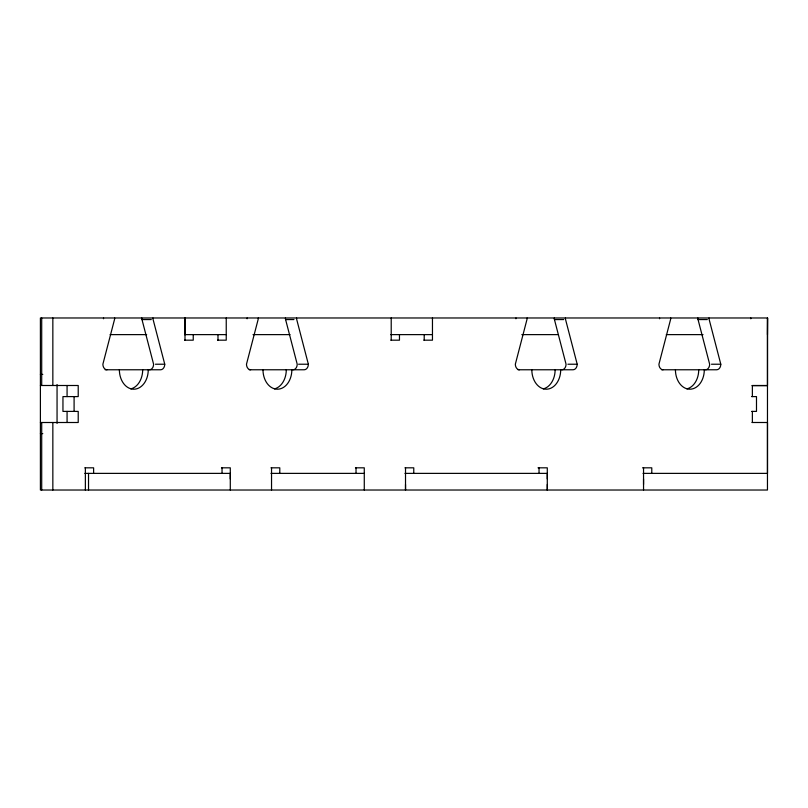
<?xml version="1.0" encoding="UTF-8"?>
<svg xmlns="http://www.w3.org/2000/svg" width="808" height="808" viewBox="0 0 808 808"><rect width="100%" height="100%" fill="white"/><g stroke="black" fill="none" stroke-linecap="round" stroke-linejoin="round"><path stroke-width="1.21" d="M41.703 490.022L41.703 422.503M41.703 385.497L41.703 317.978M52.843 490.022L52.843 422.503M52.843 385.497L52.843 317.978M67.074 396.597L67.074 385.497M74.094 411.403L74.094 396.597M85.365 467.822L85.365 490.022M184.992 340.178L184.992 317.978L184.992 334.623M193.243 334.623L193.243 340.178L184.578 340.178M222.038 473.377L222.038 467.822M230.29 478.922L230.29 467.822L221.473 467.822M271.538 467.822L271.538 490.022M279.79 473.377L279.79 467.822L270.963 467.822M356.025 473.377L356.025 467.822M391.213 340.178L391.213 317.978M405.515 484.477L405.515 490.022L405.515 467.822M424.21 340.178L424.21 334.623M547.289 484.477L547.289 490.022L547.289 467.822L538.007 467.822M547.289 478.922L547.289 473.377L404.949 473.377M643.542 484.477L643.542 478.922M651.783 473.377L651.783 467.822L642.501 467.822M752.369 396.597L752.369 385.497L767.489 385.497L767.489 317.978L767.459 490.022L40.4 490.022L40.4 317.978L767.6 317.978L767.459 334.623M141.814 317.978A5.575 4.141 90 0 0 141.986 319.564L151.268 319.564M285.426 317.978A5.575 4.141 90 0 0 285.598 319.564L293.95 319.564M554.268 317.978A5.575 4.141 -90 0 0 554.44 319.564L563.721 319.564M697.87 317.978A5.575 4.141 -90 0 0 698.041 319.564L707.323 319.564M110.07 334.623L146.672 334.623M184.578 334.623L226.24 334.623M253.015 334.623L290.032 334.623M390.799 334.623L432.462 334.623M521.827 334.623L558.106 334.623M666.277 334.623L703.031 334.623M217.574 340.178L226.24 340.178L226.24 317.978M390.799 340.178L399.465 340.178L399.465 334.623M423.796 340.178L432.462 340.178L432.462 317.978M155.459 364.226L164.751 364.226L153.126 319.564A5.575 4.141 90 0 1 152.954 317.978M298.606 364.226L308.353 364.226L296.738 319.564A5.575 4.141 90 0 1 296.566 317.978M567.913 364.226L577.195 364.226L565.58 319.564A5.575 4.141 -90 0 1 565.408 317.978M711.515 364.226L720.797 364.226L709.182 319.564A5.575 4.141 -90 0 1 709.01 317.978M105.151 369.771L160.62 369.771A5.555 4.121 90 0 0 164.751 364.226M249.218 369.771L304.222 369.771A5.555 4.121 90 0 0 308.353 364.226M518.059 369.771L573.074 369.771A5.555 4.121 -90 0 0 577.195 364.226M661.661 369.771L716.676 369.771A5.555 4.121 -90 0 0 720.797 364.226M40.4 374.397L42.784 374.397M40.4 385.497L78.214 385.497L78.214 396.597L62.953 396.597L62.953 411.403L78.214 411.403L78.214 422.503L40.4 422.503M751.995 385.638L767.459 385.638M751.541 396.597L756.49 396.597L756.49 411.403L751.541 411.403M751.995 422.493L767.489 422.503L767.489 473.377L643.037 473.377M40.4 433.603L42.784 433.603M84.8 467.822L93.617 467.822L93.617 473.377M355.449 467.822L364.277 467.822L364.277 490.022M404.949 467.822L413.767 467.822L413.767 473.377M84.8 473.377L230.29 473.377L230.29 490.022M270.963 473.377L364.277 473.377M698.041 319.564L709.656 364.226A5.555 4.121 -90 0 1 705.535 369.771M554.44 319.564L566.055 364.226A5.555 4.121 -90 0 1 561.934 369.771M285.598 319.564L297.213 364.226A5.555 4.121 -90 0 1 293.082 369.771M141.986 319.564L153.601 364.226A5.555 4.121 -90 0 1 149.48 369.771M67.074 411.403L67.074 422.503M752.369 411.403L752.369 422.503M750.814 317.978L750.814 318.776M643.542 467.822L643.542 490.022M539.037 467.822L539.037 473.377M217.988 334.623L217.988 340.178M88.527 473.377L88.527 490.022M57.055 384.537L57.055 423.382M704.303 369.771A19.422 14.433 90 0 1 689.87 389.204A19.422 14.433 90 0 1 675.427 369.771M663.055 369.771A5.555 4.121 90 0 1 658.934 364.226L670.549 319.564A5.545 4.121 -90 0 0 670.721 317.978M698.728 369.771A19.422 14.433 90 0 1 686.921 388.88M659.58 317.978A5.545 4.121 -90 0 1 659.54 318.776M560.702 369.771A19.422 14.433 90 0 1 546.259 389.204A19.422 14.433 90 0 1 531.826 369.771M519.453 369.771A5.555 4.121 -90 0 1 515.332 364.226L526.947 319.564A5.545 4.121 -90 0 0 527.119 317.978M555.126 369.771A19.422 14.433 90 0 1 543.319 388.88M515.979 317.978A5.545 4.121 -90 0 1 515.928 318.776M291.85 369.771A19.422 14.433 90 0 1 277.417 389.204A19.422 14.433 90 0 1 262.984 369.771M250.611 369.771A5.555 4.121 -90 0 1 246.48 364.226L258.106 319.564A5.555 4.121 -90 0 0 258.277 317.978M286.284 369.771A19.422 14.433 90 0 1 274.478 388.88M247.137 317.978A5.555 4.121 -90 0 1 247.086 318.776M148.248 369.771A19.422 14.433 90 0 1 133.815 389.204A19.422 14.433 90 0 1 119.372 369.771M106.999 369.771A5.545 4.121 -90 0 1 102.879 364.226L114.494 319.564A5.545 4.121 90 0 0 114.665 317.978M142.683 369.771A19.422 14.433 90 0 1 130.866 388.88M103.525 317.978A5.545 4.121 90 0 1 103.485 318.776"/></g></svg>
